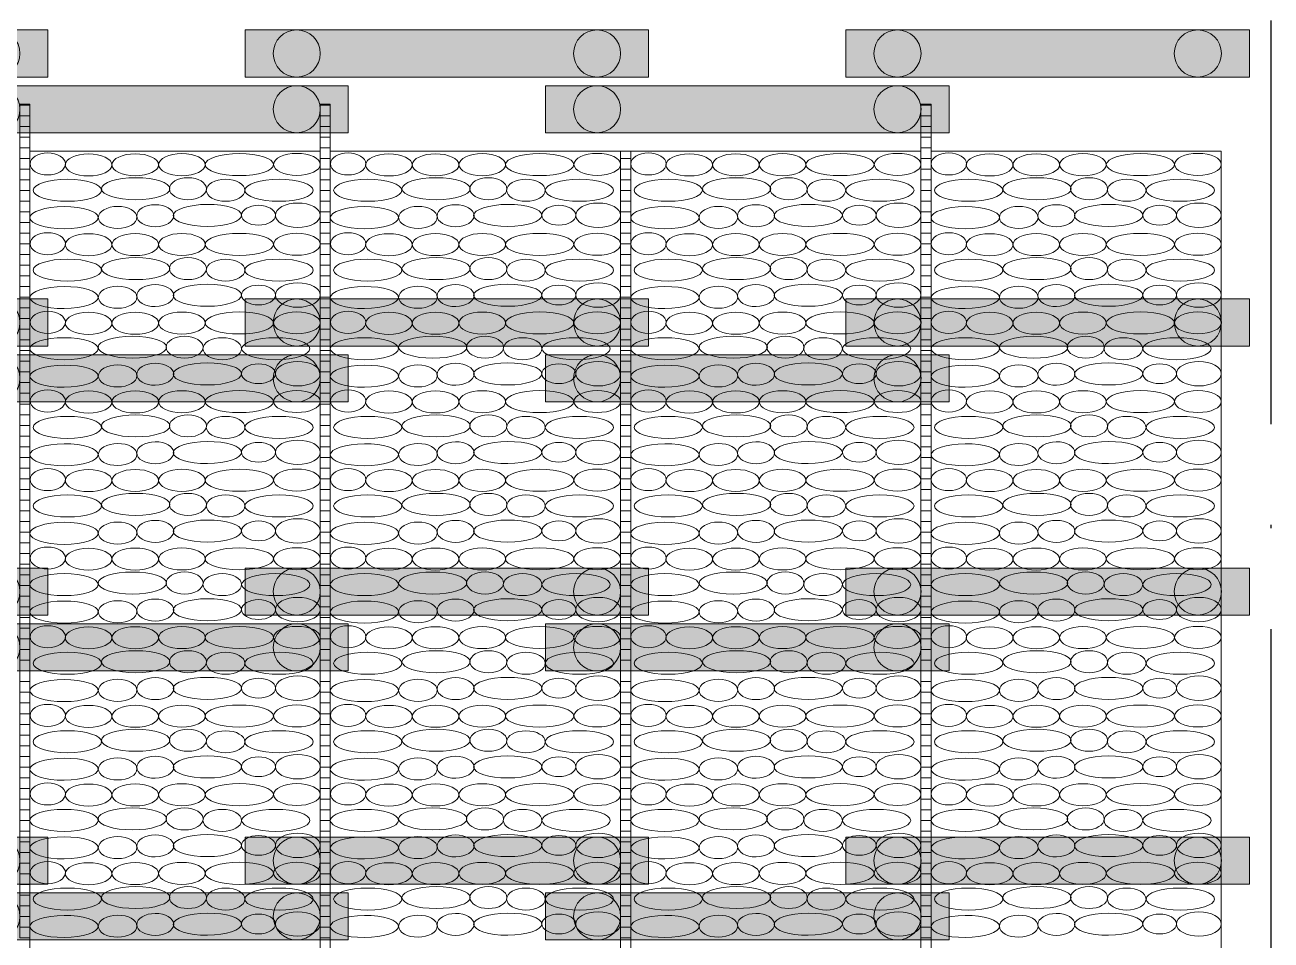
# Model space of a CAD drawing. Header units: inches. Extents: x 523 to 1492, y 69 to 539.
# Drawn here: x 912.2 to 949.26, y 375.24 to 402.45 of the extents above; entities that cross this region are included whole.
import ezdxf

# ---------------------------------------------------------------- set-up
doc = ezdxf.new("R2010")
doc.units = ezdxf.units.IN
doc.header["$MEASUREMENT"] = 0
doc.linetypes.add('ACAD_ISO10W100', pattern=[18, 12, -3, 0, -3])

# ---------------------------------------------------------------- blocks, each defined once
blk = doc.blocks.new('Бут.полосы')
at = {"linetype": 'ByBlock', "lineweight": 15}
h = blk.add_hatch(dxfattribs=at)
h.set_pattern_fill('ANSI31', color=22, scale=0.1, angle=315, style=0)
h.set_pattern_definition([(0, (35.7254, 0.01436), (1e-16, 0.3175), [])])
h.paths.add_polyline_path([(1990.988, -4690.534), (1990.688, -4690.534), (1990.688, -4715.319), (1990.988, -4715.319)])
h = blk.add_hatch(dxfattribs=at)
h.set_pattern_fill('ANSI31', color=22, scale=0.1, angle=315, style=0)
h.set_pattern_definition([(0, (44.6572, 0.01436), (1e-16, 0.3175), [])])
h.paths.add_polyline_path([(1999.92, -4690.534), (1999.62, -4690.534), (1999.62, -4715.319), (1999.92, -4715.319)])
h = blk.add_hatch(dxfattribs=at)
h.set_pattern_fill('ANSI31', color=22, scale=0.1, angle=315, style=0)
h.set_pattern_definition([(0, (62.52087, 0.01436), (1e-16, 0.3175), [])])
h.paths.add_polyline_path([(2017.784, -4690.534), (2017.484, -4690.534), (2017.484, -4715.319), (2017.784, -4715.319)])
h = blk.add_hatch(dxfattribs=at)
h.set_pattern_fill('ANSI31', color=22, scale=0.1, angle=315, style=0)
h.set_pattern_definition([(0, (53.58904, 0.01436), (1e-16, 0.3175), [])])
h.paths.add_polyline_path([(2008.852, -4691.934), (2008.552, -4691.934), (2008.552, -4715.319), (2008.852, -4715.319)])
at = {"color": 22, "linetype": 'ByBlock', "lineweight": 15}
for points in [[(1990.988, -4690.534), (1990.688, -4690.534), (1990.688, -4715.319), (1990.988, -4715.319)], [(1999.92, -4690.534), (1999.62, -4690.534), (1999.62, -4715.319), (1999.92, -4715.319)], [(2017.784, -4690.534), (2017.484, -4690.534), (2017.484, -4715.319), (2017.784, -4715.319)], [(2008.852, -4691.934), (2008.552, -4691.934), (2008.552, -4715.319), (2008.852, -4715.319)]]:
    blk.add_lwpolyline(points, close=True, dxfattribs=at)
at = {"color": 7, "linetype": 'ByBlock', "lineweight": 15}
for points in [[(1990.988, -4776.027), (1999.62, -4776.027), (1999.62, -4691.934), (1990.988, -4691.934)], [(1999.92, -4776.027), (2008.552, -4776.027), (2008.552, -4691.934), (1999.92, -4691.934)], [(2008.852, -4776.027), (2017.484, -4776.027), (2017.484, -4691.934), (2008.852, -4691.934)], [(2017.784, -4776.027), (2026.416, -4776.027), (2026.416, -4691.934), (2017.784, -4691.934)]]:
    blk.add_lwpolyline(points, close=True, dxfattribs=at)
at = {"color": 253, "linetype": 'ByBlock', "lineweight": 15}
for centre, major_axis, ratio in [((1991.516, -4692.309), (-0.525, 0), 0.625314), ((1992.731, -4692.34), (0.694, 0), 0.47197), ((1994.119, -4692.337), (0.694, 0), 0.47197), ((1995.507, -4692.333), (0.694, 0), 0.47197), ((1997.216, -4692.33), (1.016, 0), 0.322367), ((1998.926, -4692.326), (0.694, 0), 0.47197), ((2000.448, -4692.309), (-0.525, 0), 0.625314), ((2001.663, -4692.34), (0.694, 0), 0.47197), ((2003.051, -4692.337), (0.694, 0), 0.47197), ((2004.438, -4692.333), (0.694, 0), 0.47197), ((2006.148, -4692.33), (1.016, 0), 0.322367), ((2007.858, -4692.326), (0.694, 0), 0.47197), ((2009.379, -4692.309), (-0.525, 0), 0.625314), ((2010.595, -4692.34), (0.694, 0), 0.47197), ((2011.982, -4692.337), (0.694, 0), 0.47197), ((2013.37, -4692.333), (0.694, 0), 0.47197), ((2015.08, -4692.33), (1.016, 0), 0.322367), ((2016.79, -4692.326), (0.694, 0), 0.47197), ((2018.311, -4692.309), (-0.525, 0), 0.625314), ((2019.527, -4692.34), (0.694, 0), 0.47197), ((2020.914, -4692.337), (0.694, 0), 0.47197), ((2022.302, -4692.333), (0.694, 0), 0.47197), ((2024.012, -4692.33), (1.016, 0), 0.322367), ((2025.722, -4692.326), (0.694, 0), 0.47197), ((1992.103, -4693.095), (1.016, 0), 0.322367), ((1994.135, -4693.05), (1.016, 0), 0.322367), ((1995.687, -4693.05), (0.549, 0), 0.596748), ((1998.397, -4693.095), (1.016, 0), 0.322367), ((2001.035, -4693.095), (1.016, 0), 0.322367), ((2003.067, -4693.05), (1.016, 0), 0.322367), ((2004.619, -4693.05), (0.549, 0), 0.596748), ((2007.329, -4693.095), (1.016, 0), 0.322367), ((2009.967, -4693.095), (1.016, 0), 0.322367), ((2011.999, -4693.05), (1.016, 0), 0.322367), ((2013.55, -4693.05), (0.549, 0), 0.596748), ((2016.261, -4693.095), (1.016, 0), 0.322367), ((2018.899, -4693.095), (1.016, 0), 0.322367), ((2020.931, -4693.05), (1.016, 0), 0.322367), ((2022.482, -4693.05), (0.549, 0), 0.596748), ((2025.193, -4693.095), (1.016, 0), 0.322367), ((1993.595, -4693.901), (0.575, 0.003), 0.569135), ((1997.784, -4693.836), (-0.502, 0), 0.586261), ((1998.953, -4693.836), (-0.667, 0), 0.543772), ((2002.527, -4693.901), (0.575, 0.003), 0.569135), ((2006.716, -4693.836), (-0.502, 0), 0.586261), ((2007.885, -4693.836), (-0.667, 0), 0.543772), ((2011.459, -4693.901), (0.575, 0.003), 0.569135), ((2015.648, -4693.836), (-0.502, 0), 0.586261), ((2016.817, -4693.836), (-0.667, 0), 0.543772), ((2020.391, -4693.901), (0.575, 0.003), 0.569135), ((2024.58, -4693.836), (-0.502, 0), 0.586261), ((2025.749, -4693.836), (-0.667, 0), 0.543772), ((1991.516, -4694.683), (-0.525, 0), 0.625314), ((1992.731, -4694.714), (0.694, 0), 0.47197), ((1994.119, -4694.71), (0.694, 0), 0.47197), ((1995.507, -4694.706), (0.694, 0), 0.47197), ((1997.216, -4694.703), (1.016, 0), 0.322367), ((1998.926, -4694.7), (0.694, 0), 0.47197), ((2000.448, -4694.683), (-0.525, 0), 0.625314), ((2001.663, -4694.714), (0.694, 0), 0.47197), ((2003.051, -4694.71), (0.694, 0), 0.47197), ((2004.438, -4694.706), (0.694, 0), 0.47197), ((2006.148, -4694.703), (1.016, 0), 0.322367), ((2007.858, -4694.7), (0.694, 0), 0.47197), ((2009.379, -4694.683), (-0.525, 0), 0.625314), ((2010.595, -4694.714), (0.694, 0), 0.47197), ((2011.982, -4694.71), (0.694, 0), 0.47197), ((2013.37, -4694.706), (0.694, 0), 0.47197), ((2015.08, -4694.703), (1.016, 0), 0.322367), ((2016.79, -4694.7), (0.694, 0), 0.47197), ((2018.311, -4694.683), (-0.525, 0), 0.625314), ((2019.527, -4694.714), (0.694, 0), 0.47197), ((2020.914, -4694.71), (0.694, 0), 0.47197), ((2022.302, -4694.706), (0.694, 0), 0.47197), ((2024.012, -4694.703), (1.016, 0), 0.322367), ((2025.722, -4694.7), (0.694, 0), 0.47197), ((1992.103, -4695.469), (1.016, 0), 0.322367), ((1994.135, -4695.423), (1.016, 0), 0.322367), ((1995.687, -4695.423), (0.549, 0), 0.596748), ((1998.397, -4695.469), (1.016, 0), 0.322367), ((2001.035, -4695.469), (1.016, 0), 0.322367), ((2003.067, -4695.423), (1.016, 0), 0.322367), ((2004.619, -4695.423), (0.549, 0), 0.596748), ((2007.329, -4695.469), (1.016, 0), 0.322367), ((2009.967, -4695.469), (1.016, 0), 0.322367), ((2011.999, -4695.423), (1.016, 0), 0.322367), ((2013.55, -4695.423), (0.549, 0), 0.596748), ((2016.261, -4695.469), (1.016, 0), 0.322367), ((2018.899, -4695.469), (1.016, 0), 0.322367), ((2020.931, -4695.423), (1.016, 0), 0.322367), ((2022.482, -4695.423), (0.549, 0), 0.596748), ((2025.193, -4695.469), (1.016, 0), 0.322367), ((1998.953, -4696.21), (-0.667, 0), 0.543772), ((2007.885, -4696.21), (-0.667, 0), 0.543772), ((2016.817, -4696.21), (-0.667, 0), 0.543772), ((2025.749, -4696.21), (-0.667, 0), 0.543772), ((1993.595, -4696.275), (0.575, 0.003), 0.569135), ((1997.784, -4696.21), (-0.502, 0), 0.586261), ((2002.527, -4696.275), (0.575, 0.003), 0.569135), ((2006.716, -4696.21), (-0.502, 0), 0.586261), ((2011.459, -4696.275), (0.575, 0.003), 0.569135), ((2015.648, -4696.21), (-0.502, 0), 0.586261), ((2020.391, -4696.275), (0.575, 0.003), 0.569135), ((2024.58, -4696.21), (-0.502, 0), 0.586261), ((1991.516, -4697.02), (-0.525, 0), 0.625314), ((1992.731, -4697.051), (0.694, 0), 0.47197), ((1994.119, -4697.047), (0.694, 0), 0.47197), ((1995.507, -4697.043), (0.694, 0), 0.47197), ((1997.216, -4697.04), (1.016, 0), 0.322367), ((1998.926, -4697.036), (0.694, 0), 0.47197), ((2000.448, -4697.02), (-0.525, 0), 0.625314), ((2001.663, -4697.051), (0.694, 0), 0.47197), ((2003.051, -4697.047), (0.694, 0), 0.47197), ((2004.438, -4697.043), (0.694, 0), 0.47197), ((2006.148, -4697.04), (1.016, 0), 0.322367), ((2007.858, -4697.036), (0.694, 0), 0.47197), ((2009.379, -4697.02), (-0.525, 0), 0.625314), ((2010.595, -4697.051), (0.694, 0), 0.47197), ((2011.982, -4697.047), (0.694, 0), 0.47197), ((2013.37, -4697.043), (0.694, 0), 0.47197), ((2015.08, -4697.04), (1.016, 0), 0.322367), ((2016.79, -4697.036), (0.694, 0), 0.47197), ((2018.311, -4697.02), (-0.525, 0), 0.625314), ((2019.527, -4697.051), (0.694, 0), 0.47197), ((2020.914, -4697.047), (0.694, 0), 0.47197), ((2022.302, -4697.043), (0.694, 0), 0.47197), ((2024.012, -4697.04), (1.016, 0), 0.322367), ((2025.722, -4697.036), (0.694, 0), 0.47197), ((1992.004, -4697.805), (1.016, 0), 0.322367), ((1994.036, -4697.76), (1.016, 0), 0.322367), ((1995.588, -4697.76), (0.549, 0), 0.596748), ((1998.299, -4697.805), (1.016, 0), 0.322367), ((2000.936, -4697.805), (1.016, 0), 0.322367), ((2002.968, -4697.76), (1.016, 0), 0.322367), ((2004.52, -4697.76), (0.549, 0), 0.596748), ((2007.23, -4697.805), (1.016, 0), 0.322367), ((2009.868, -4697.805), (1.016, 0), 0.322367), ((2011.9, -4697.76), (1.016, 0), 0.322367), ((2013.452, -4697.76), (0.549, 0), 0.596748), ((2016.162, -4697.805), (1.016, 0), 0.322367), ((2018.8, -4697.805), (1.016, 0), 0.322367), ((2020.832, -4697.76), (1.016, 0), 0.322367), ((2022.384, -4697.76), (0.549, 0), 0.596748), ((2025.094, -4697.805), (1.016, 0), 0.322367), ((1993.595, -4698.614), (0.575, 0.003), 0.569135), ((1997.784, -4698.549), (-0.502, 0), 0.586261), ((1998.953, -4698.549), (-0.667, 0), 0.543772), ((2002.527, -4698.614), (0.575, 0.003), 0.569135), ((2006.716, -4698.549), (-0.502, 0), 0.586261), ((2007.885, -4698.549), (-0.667, 0), 0.543772), ((2011.459, -4698.614), (0.575, 0.003), 0.569135), ((2015.648, -4698.549), (-0.502, 0), 0.586261), ((2016.817, -4698.549), (-0.667, 0), 0.543772), ((2020.391, -4698.614), (0.575, 0.003), 0.569135), ((2024.58, -4698.549), (-0.502, 0), 0.586261), ((2025.749, -4698.549), (-0.667, 0), 0.543772), ((1991.516, -4699.359), (-0.525, 0), 0.625314), ((1992.731, -4699.39), (0.694, 0), 0.47197), ((1994.119, -4699.386), (0.694, 0), 0.47197), ((1995.507, -4699.382), (0.694, 0), 0.47197), ((1997.216, -4699.379), (1.016, 0), 0.322367), ((1998.926, -4699.376), (0.694, 0), 0.47197), ((2000.448, -4699.359), (-0.525, 0), 0.625314), ((2001.663, -4699.39), (0.694, 0), 0.47197), ((2003.051, -4699.386), (0.694, 0), 0.47197), ((2004.438, -4699.382), (0.694, 0), 0.47197), ((2006.148, -4699.379), (1.016, 0), 0.322367), ((2007.858, -4699.376), (0.694, 0), 0.47197), ((2009.379, -4699.359), (-0.525, 0), 0.625314), ((2010.595, -4699.39), (0.694, 0), 0.47197), ((2011.982, -4699.386), (0.694, 0), 0.47197), ((2013.37, -4699.382), (0.694, 0), 0.47197), ((2015.08, -4699.379), (1.016, 0), 0.322367), ((2016.79, -4699.376), (0.694, 0), 0.47197), ((2018.311, -4699.359), (-0.525, 0), 0.625314), ((2019.527, -4699.39), (0.694, 0), 0.47197), ((2020.914, -4699.386), (0.694, 0), 0.47197), ((2022.302, -4699.382), (0.694, 0), 0.47197), ((2024.012, -4699.379), (1.016, 0), 0.322367), ((2025.722, -4699.376), (0.694, 0), 0.47197), ((1992.103, -4700.144), (1.016, 0), 0.322367), ((1994.135, -4700.099), (1.016, 0), 0.322367), ((1995.687, -4700.099), (0.549, 0), 0.596748), ((1998.397, -4700.144), (1.016, 0), 0.322367), ((2001.035, -4700.144), (1.016, 0), 0.322367), ((2003.067, -4700.099), (1.016, 0), 0.322367), ((2004.619, -4700.099), (0.549, 0), 0.596748), ((2007.329, -4700.144), (1.016, 0), 0.322367), ((2009.967, -4700.144), (1.016, 0), 0.322367), ((2011.999, -4700.099), (1.016, 0), 0.322367), ((2013.55, -4700.099), (0.549, 0), 0.596748), ((2016.261, -4700.144), (1.016, 0), 0.322367), ((2018.899, -4700.144), (1.016, 0), 0.322367), ((2020.931, -4700.099), (1.016, 0), 0.322367), ((2022.482, -4700.099), (0.549, 0), 0.596748), ((2025.193, -4700.144), (1.016, 0), 0.322367), ((1993.595, -4700.951), (0.575, 0.003), 0.569135), ((1997.784, -4700.885), (-0.502, 0), 0.586261), ((1998.953, -4700.885), (-0.667, 0), 0.543772), ((2002.527, -4700.951), (0.575, 0.003), 0.569135), ((2006.716, -4700.885), (-0.502, 0), 0.586261), ((2007.885, -4700.885), (-0.667, 0), 0.543772), ((2011.459, -4700.951), (0.575, 0.003), 0.569135), ((2015.648, -4700.885), (-0.502, 0), 0.586261), ((2016.817, -4700.885), (-0.667, 0), 0.543772), ((2020.391, -4700.951), (0.575, 0.003), 0.569135), ((2024.58, -4700.885), (-0.502, 0), 0.586261), ((2025.749, -4700.885), (-0.667, 0), 0.543772), ((1991.516, -4701.695), (-0.525, 0), 0.625314), ((1992.731, -4701.726), (0.694, 0), 0.47197), ((1994.119, -4701.723), (0.694, 0), 0.47197), ((1995.507, -4701.719), (0.694, 0), 0.47197), ((1997.216, -4701.716), (1.016, 0), 0.322367), ((1998.926, -4701.712), (0.694, 0), 0.47197), ((2000.448, -4701.695), (-0.525, 0), 0.625314), ((2001.663, -4701.726), (0.694, 0), 0.47197), ((2003.051, -4701.723), (0.694, 0), 0.47197), ((2004.438, -4701.719), (0.694, 0), 0.47197), ((2006.148, -4701.716), (1.016, 0), 0.322367), ((2007.858, -4701.712), (0.694, 0), 0.47197), ((2009.379, -4701.695), (-0.525, 0), 0.625314), ((2010.595, -4701.726), (0.694, 0), 0.47197), ((2011.982, -4701.723), (0.694, 0), 0.47197), ((2013.37, -4701.719), (0.694, 0), 0.47197), ((2015.08, -4701.716), (1.016, 0), 0.322367), ((2016.79, -4701.712), (0.694, 0), 0.47197), ((2018.311, -4701.695), (-0.525, 0), 0.625314), ((2019.527, -4701.726), (0.694, 0), 0.47197), ((2020.914, -4701.723), (0.694, 0), 0.47197), ((2022.302, -4701.719), (0.694, 0), 0.47197), ((2024.012, -4701.716), (1.016, 0), 0.322367), ((2025.722, -4701.712), (0.694, 0), 0.47197), ((1992.103, -4702.481), (1.016, 0), 0.322367), ((1994.135, -4702.436), (1.016, 0), 0.322367), ((1995.687, -4702.436), (0.549, 0), 0.596748), ((1998.397, -4702.481), (1.016, 0), 0.322367), ((2001.035, -4702.481), (1.016, 0), 0.322367), ((2003.067, -4702.436), (1.016, 0), 0.322367), ((2004.619, -4702.436), (0.549, 0), 0.596748), ((2007.329, -4702.481), (1.016, 0), 0.322367), ((2009.967, -4702.481), (1.016, 0), 0.322367), ((2011.999, -4702.436), (1.016, 0), 0.322367), ((2013.55, -4702.436), (0.549, 0), 0.596748), ((2016.261, -4702.481), (1.016, 0), 0.322367), ((2018.899, -4702.481), (1.016, 0), 0.322367), ((2020.931, -4702.436), (1.016, 0), 0.322367), ((2022.482, -4702.436), (0.549, 0), 0.596748), ((2025.193, -4702.481), (1.016, 0), 0.322367), ((1997.784, -4703.222), (-0.502, 0), 0.586261), ((1998.953, -4703.222), (-0.667, 0), 0.543772), ((2006.716, -4703.222), (-0.502, 0), 0.586261), ((2007.885, -4703.222), (-0.667, 0), 0.543772), ((2015.648, -4703.222), (-0.502, 0), 0.586261), ((2016.817, -4703.222), (-0.667, 0), 0.543772), ((2024.58, -4703.222), (-0.502, 0), 0.586261), ((2025.749, -4703.222), (-0.667, 0), 0.543772), ((1993.595, -4703.287), (0.575, 0.003), 0.569135), ((2002.527, -4703.287), (0.575, 0.003), 0.569135), ((2011.459, -4703.287), (0.575, 0.003), 0.569135), ((2020.391, -4703.287), (0.575, 0.003), 0.569135), ((1991.516, -4704.032), (-0.525, 0), 0.625314), ((1992.731, -4704.063), (0.694, 0), 0.47197), ((1994.119, -4704.059), (0.694, 0), 0.47197), ((1995.507, -4704.056), (0.694, 0), 0.47197), ((1997.216, -4704.052), (1.016, 0), 0.322367), ((1998.926, -4704.049), (0.694, 0), 0.47197), ((2000.448, -4704.032), (-0.525, 0), 0.625314), ((2001.663, -4704.063), (0.694, 0), 0.47197), ((2003.051, -4704.059), (0.694, 0), 0.47197), ((2004.438, -4704.056), (0.694, 0), 0.47197), ((2006.148, -4704.052), (1.016, 0), 0.322367), ((2007.858, -4704.049), (0.694, 0), 0.47197), ((2009.379, -4704.032), (-0.525, 0), 0.625314), ((2010.595, -4704.063), (0.694, 0), 0.47197), ((2011.982, -4704.059), (0.694, 0), 0.47197), ((2013.37, -4704.056), (0.694, 0), 0.47197), ((2015.08, -4704.052), (1.016, 0), 0.322367), ((2016.79, -4704.049), (0.694, 0), 0.47197), ((2018.311, -4704.032), (-0.525, 0), 0.625314), ((2019.527, -4704.063), (0.694, 0), 0.47197), ((2020.914, -4704.059), (0.694, 0), 0.47197), ((2022.302, -4704.056), (0.694, 0), 0.47197), ((2024.012, -4704.052), (1.016, 0), 0.322367), ((2025.722, -4704.049), (0.694, 0), 0.47197), ((1992.004, -4704.818), (1.016, 0), 0.322367), ((1994.036, -4704.772), (1.016, 0), 0.322367), ((1995.588, -4704.772), (0.549, 0), 0.596748), ((1998.299, -4704.818), (1.016, 0), 0.322367), ((2000.936, -4704.818), (1.016, 0), 0.322367), ((2002.968, -4704.772), (1.016, 0), 0.322367), ((2004.52, -4704.772), (0.549, 0), 0.596748), ((2007.23, -4704.818), (1.016, 0), 0.322367), ((2009.868, -4704.818), (1.016, 0), 0.322367), ((2011.9, -4704.772), (1.016, 0), 0.322367), ((2013.452, -4704.772), (0.549, 0), 0.596748), ((2016.162, -4704.818), (1.016, 0), 0.322367), ((2018.8, -4704.818), (1.016, 0), 0.322367), ((2020.832, -4704.772), (1.016, 0), 0.322367), ((2022.384, -4704.772), (0.549, 0), 0.596748), ((2025.094, -4704.818), (1.016, 0), 0.322367), ((1993.595, -4705.626), (0.575, 0.003), 0.569135), ((1997.784, -4705.561), (-0.502, 0), 0.586261), ((1998.953, -4705.561), (-0.667, 0), 0.543772), ((2002.527, -4705.626), (0.575, 0.003), 0.569135), ((2006.716, -4705.561), (-0.502, 0), 0.586261), ((2007.885, -4705.561), (-0.667, 0), 0.543772), ((2011.459, -4705.626), (0.575, 0.003), 0.569135), ((2015.648, -4705.561), (-0.502, 0), 0.586261), ((2016.817, -4705.561), (-0.667, 0), 0.543772), ((2020.391, -4705.626), (0.575, 0.003), 0.569135), ((2024.58, -4705.561), (-0.502, 0), 0.586261), ((2025.749, -4705.561), (-0.667, 0), 0.543772), ((1991.516, -4706.371), (-0.525, 0), 0.625314), ((1992.731, -4706.402), (0.694, 0), 0.47197), ((1994.119, -4706.398), (0.694, 0), 0.47197), ((1995.507, -4706.395), (0.694, 0), 0.47197), ((1997.216, -4706.392), (1.016, 0), 0.322367), ((1998.926, -4706.388), (0.694, 0), 0.47197), ((2000.448, -4706.371), (-0.525, 0), 0.625314), ((2001.663, -4706.402), (0.694, 0), 0.47197), ((2003.051, -4706.398), (0.694, 0), 0.47197), ((2004.438, -4706.395), (0.694, 0), 0.47197), ((2006.148, -4706.392), (1.016, 0), 0.322367), ((2007.858, -4706.388), (0.694, 0), 0.47197), ((2009.379, -4706.371), (-0.525, 0), 0.625314), ((2010.595, -4706.402), (0.694, 0), 0.47197), ((2011.982, -4706.398), (0.694, 0), 0.47197), ((2013.37, -4706.395), (0.694, 0), 0.47197), ((2015.08, -4706.392), (1.016, 0), 0.322367), ((2016.79, -4706.388), (0.694, 0), 0.47197), ((2018.311, -4706.371), (-0.525, 0), 0.625314), ((2019.527, -4706.402), (0.694, 0), 0.47197), ((2020.914, -4706.398), (0.694, 0), 0.47197), ((2022.302, -4706.395), (0.694, 0), 0.47197), ((2024.012, -4706.392), (1.016, 0), 0.322367), ((2025.722, -4706.388), (0.694, 0), 0.47197), ((1992.103, -4707.157), (1.016, 0), 0.322367), ((1994.135, -4707.112), (1.016, 0), 0.322367), ((1995.687, -4707.112), (0.549, 0), 0.596748), ((1998.397, -4707.157), (1.016, 0), 0.322367), ((2001.035, -4707.157), (1.016, 0), 0.322367), ((2003.067, -4707.112), (1.016, 0), 0.322367), ((2004.619, -4707.112), (0.549, 0), 0.596748), ((2007.329, -4707.157), (1.016, 0), 0.322367), ((2009.967, -4707.157), (1.016, 0), 0.322367), ((2011.999, -4707.112), (1.016, 0), 0.322367), ((2013.55, -4707.112), (0.549, 0), 0.596748), ((2016.261, -4707.157), (1.016, 0), 0.322367), ((2018.899, -4707.157), (1.016, 0), 0.322367), ((2020.931, -4707.112), (1.016, 0), 0.322367), ((2022.482, -4707.112), (0.549, 0), 0.596748), ((2025.193, -4707.157), (1.016, 0), 0.322367), ((1993.595, -4707.963), (0.575, 0.003), 0.569135), ((1997.784, -4707.898), (-0.502, 0), 0.586261), ((1998.953, -4707.898), (-0.667, 0), 0.543772), ((2002.527, -4707.963), (0.575, 0.003), 0.569135), ((2006.716, -4707.898), (-0.502, 0), 0.586261), ((2007.885, -4707.898), (-0.667, 0), 0.543772), ((2011.459, -4707.963), (0.575, 0.003), 0.569135), ((2015.648, -4707.898), (-0.502, 0), 0.586261), ((2016.817, -4707.898), (-0.667, 0), 0.543772), ((2020.391, -4707.963), (0.575, 0.003), 0.569135), ((2024.58, -4707.898), (-0.502, 0), 0.586261), ((2025.749, -4707.898), (-0.667, 0), 0.543772), ((1991.516, -4708.708), (-0.525, 0), 0.625314), ((1992.731, -4708.739), (0.694, 0), 0.47197), ((1994.119, -4708.735), (0.694, 0), 0.47197), ((1995.507, -4708.731), (0.694, 0), 0.47197), ((1997.216, -4708.728), (1.016, 0), 0.322367), ((1998.926, -4708.725), (0.694, 0), 0.47197), ((2000.448, -4708.708), (-0.525, 0), 0.625314), ((2001.663, -4708.739), (0.694, 0), 0.47197), ((2003.051, -4708.735), (0.694, 0), 0.47197), ((2004.438, -4708.731), (0.694, 0), 0.47197), ((2006.148, -4708.728), (1.016, 0), 0.322367), ((2007.858, -4708.725), (0.694, 0), 0.47197), ((2009.379, -4708.708), (-0.525, 0), 0.625314), ((2010.595, -4708.739), (0.694, 0), 0.47197), ((2011.982, -4708.735), (0.694, 0), 0.47197), ((2013.37, -4708.731), (0.694, 0), 0.47197), ((2015.08, -4708.728), (1.016, 0), 0.322367), ((2016.79, -4708.725), (0.694, 0), 0.47197), ((2018.311, -4708.708), (-0.525, 0), 0.625314), ((2019.527, -4708.739), (0.694, 0), 0.47197), ((2020.914, -4708.735), (0.694, 0), 0.47197), ((2022.302, -4708.731), (0.694, 0), 0.47197), ((2024.012, -4708.728), (1.016, 0), 0.322367), ((2025.722, -4708.725), (0.694, 0), 0.47197), ((1992.103, -4709.493), (1.016, 0), 0.322367), ((1994.135, -4709.448), (1.016, 0), 0.322367), ((1995.687, -4709.448), (0.549, 0), 0.596748), ((1998.397, -4709.493), (1.016, 0), 0.322367), ((2001.035, -4709.493), (1.016, 0), 0.322367), ((2003.067, -4709.448), (1.016, 0), 0.322367), ((2004.619, -4709.448), (0.549, 0), 0.596748), ((2007.329, -4709.493), (1.016, 0), 0.322367), ((2009.967, -4709.493), (1.016, 0), 0.322367), ((2011.999, -4709.448), (1.016, 0), 0.322367), ((2013.55, -4709.448), (0.549, 0), 0.596748), ((2016.261, -4709.493), (1.016, 0), 0.322367), ((2018.899, -4709.493), (1.016, 0), 0.322367), ((2020.931, -4709.448), (1.016, 0), 0.322367), ((2022.482, -4709.448), (0.549, 0), 0.596748), ((2025.193, -4709.493), (1.016, 0), 0.322367), ((1997.784, -4710.235), (-0.502, 0), 0.586261), ((1998.953, -4710.235), (-0.667, 0), 0.543772), ((2006.716, -4710.235), (-0.502, 0), 0.586261), ((2007.885, -4710.235), (-0.667, 0), 0.543772), ((2015.648, -4710.235), (-0.502, 0), 0.586261), ((2016.817, -4710.235), (-0.667, 0), 0.543772), ((2024.58, -4710.235), (-0.502, 0), 0.586261), ((2025.749, -4710.235), (-0.667, 0), 0.543772), ((1993.595, -4710.3), (0.575, 0.003), 0.569135), ((2002.527, -4710.3), (0.575, 0.003), 0.569135), ((2011.459, -4710.3), (0.575, 0.003), 0.569135), ((2020.391, -4710.3), (0.575, 0.003), 0.569135), ((1991.516, -4711.044), (-0.525, 0), 0.625314), ((1992.731, -4711.076), (0.694, 0), 0.47197), ((1994.119, -4711.072), (0.694, 0), 0.47197), ((1995.507, -4711.068), (0.694, 0), 0.47197), ((1997.216, -4711.065), (1.016, 0), 0.322367), ((1998.926, -4711.061), (0.694, 0), 0.47197), ((2000.448, -4711.044), (-0.525, 0), 0.625314), ((2001.663, -4711.076), (0.694, 0), 0.47197), ((2003.051, -4711.072), (0.694, 0), 0.47197), ((2004.438, -4711.068), (0.694, 0), 0.47197), ((2006.148, -4711.065), (1.016, 0), 0.322367), ((2007.858, -4711.061), (0.694, 0), 0.47197), ((2009.379, -4711.044), (-0.525, 0), 0.625314), ((2010.595, -4711.076), (0.694, 0), 0.47197), ((2011.982, -4711.072), (0.694, 0), 0.47197), ((2013.37, -4711.068), (0.694, 0), 0.47197), ((2015.08, -4711.065), (1.016, 0), 0.322367), ((2016.79, -4711.061), (0.694, 0), 0.47197), ((2018.311, -4711.044), (-0.525, 0), 0.625314), ((2019.527, -4711.076), (0.694, 0), 0.47197), ((2020.914, -4711.072), (0.694, 0), 0.47197), ((2022.302, -4711.068), (0.694, 0), 0.47197), ((2024.012, -4711.065), (1.016, 0), 0.322367), ((2025.722, -4711.061), (0.694, 0), 0.47197), ((1992.004, -4711.83), (1.016, 0), 0.322367), ((1994.036, -4711.785), (1.016, 0), 0.322367), ((1995.588, -4711.785), (0.549, 0), 0.596748), ((1998.299, -4711.83), (1.016, 0), 0.322367), ((2000.936, -4711.83), (1.016, 0), 0.322367), ((2002.968, -4711.785), (1.016, 0), 0.322367), ((2004.52, -4711.785), (0.549, 0), 0.596748), ((2007.23, -4711.83), (1.016, 0), 0.322367), ((2009.868, -4711.83), (1.016, 0), 0.322367), ((2011.9, -4711.785), (1.016, 0), 0.322367), ((2013.452, -4711.785), (0.549, 0), 0.596748), ((2016.162, -4711.83), (1.016, 0), 0.322367), ((2018.8, -4711.83), (1.016, 0), 0.322367), ((2020.832, -4711.785), (1.016, 0), 0.322367), ((2022.384, -4711.785), (0.549, 0), 0.596748), ((2025.094, -4711.83), (1.016, 0), 0.322367), ((1993.595, -4712.639), (0.575, 0.003), 0.569135), ((1997.784, -4712.574), (-0.502, 0), 0.586261), ((1998.953, -4712.574), (-0.667, 0), 0.543772), ((2002.527, -4712.639), (0.575, 0.003), 0.569135), ((2006.716, -4712.574), (-0.502, 0), 0.586261), ((2007.885, -4712.574), (-0.667, 0), 0.543772), ((2011.459, -4712.639), (0.575, 0.003), 0.569135), ((2015.648, -4712.574), (-0.502, 0), 0.586261), ((2016.817, -4712.574), (-0.667, 0), 0.543772), ((2020.391, -4712.639), (0.575, 0.003), 0.569135), ((2024.58, -4712.574), (-0.502, 0), 0.586261), ((2025.749, -4712.574), (-0.667, 0), 0.543772), ((1991.516, -4713.384), (-0.525, 0), 0.625314), ((1992.731, -4713.415), (0.694, 0), 0.47197), ((1994.119, -4713.411), (0.694, 0), 0.47197), ((1995.507, -4713.407), (0.694, 0), 0.47197), ((1997.216, -4713.404), (1.016, 0), 0.322367), ((1998.926, -4713.4), (0.694, 0), 0.47197), ((2000.448, -4713.384), (-0.525, 0), 0.625314), ((2001.663, -4713.415), (0.694, 0), 0.47197), ((2003.051, -4713.411), (0.694, 0), 0.47197), ((2004.438, -4713.407), (0.694, 0), 0.47197), ((2006.148, -4713.404), (1.016, 0), 0.322367), ((2007.858, -4713.4), (0.694, 0), 0.47197), ((2009.379, -4713.384), (-0.525, 0), 0.625314), ((2010.595, -4713.415), (0.694, 0), 0.47197), ((2011.982, -4713.411), (0.694, 0), 0.47197), ((2013.37, -4713.407), (0.694, 0), 0.47197), ((2015.08, -4713.404), (1.016, 0), 0.322367), ((2016.79, -4713.4), (0.694, 0), 0.47197), ((2018.311, -4713.384), (-0.525, 0), 0.625314), ((2019.527, -4713.415), (0.694, 0), 0.47197), ((2020.914, -4713.411), (0.694, 0), 0.47197), ((2022.302, -4713.407), (0.694, 0), 0.47197), ((2024.012, -4713.404), (1.016, 0), 0.322367), ((2025.722, -4713.4), (0.694, 0), 0.47197), ((1992.103, -4714.169), (1.016, 0), 0.322367), ((1994.135, -4714.124), (1.016, 0), 0.322367), ((1995.687, -4714.124), (0.549, 0), 0.596748), ((1998.397, -4714.169), (1.016, 0), 0.322367), ((2001.035, -4714.169), (1.016, 0), 0.322367), ((2003.067, -4714.124), (1.016, 0), 0.322367), ((2004.619, -4714.124), (0.549, 0), 0.596748), ((2007.329, -4714.169), (1.016, 0), 0.322367), ((2009.967, -4714.169), (1.016, 0), 0.322367), ((2011.999, -4714.124), (1.016, 0), 0.322367), ((2013.55, -4714.124), (0.549, 0), 0.596748), ((2016.261, -4714.169), (1.016, 0), 0.322367), ((2018.899, -4714.169), (1.016, 0), 0.322367), ((2020.931, -4714.124), (1.016, 0), 0.322367), ((2022.482, -4714.124), (0.549, 0), 0.596748), ((2025.193, -4714.169), (1.016, 0), 0.322367), ((1993.595, -4714.975), (0.575, 0.003), 0.569135), ((1997.784, -4714.91), (-0.502, 0), 0.586261), ((1998.953, -4714.91), (-0.667, 0), 0.543772), ((2002.527, -4714.975), (0.575, 0.003), 0.569135), ((2006.716, -4714.91), (-0.502, 0), 0.586261), ((2007.885, -4714.91), (-0.667, 0), 0.543772), ((2011.459, -4714.975), (0.575, 0.003), 0.569135), ((2015.648, -4714.91), (-0.502, 0), 0.586261), ((2016.817, -4714.91), (-0.667, 0), 0.543772), ((2020.391, -4714.975), (0.575, 0.003), 0.569135), ((2024.58, -4714.91), (-0.502, 0), 0.586261), ((2025.749, -4714.91), (-0.667, 0), 0.543772)]:
    blk.add_ellipse(centre, major_axis=major_axis, ratio=ratio, dxfattribs=at)
at = {"color": 253, "linetype": 'ByBlock', "lineweight": 15, "extrusion": (0, 0, -1)}
for centre, major_axis, ratio in [((1996.806, -4693.095), (-0.575, 0), 0.569135), ((2005.738, -4693.095), (-0.575, 0), 0.569135), ((2014.67, -4693.095), (-0.575, 0), 0.569135), ((2023.602, -4693.095), (-0.575, 0), 0.569135), ((1992.004, -4693.909), (-1.016, -0.005), 0.322367), ((1994.714, -4693.85), (-0.549, -0.003), 0.596748), ((1996.266, -4693.842), (-1.016, -0.005), 0.322367), ((2000.936, -4693.909), (-1.016, -0.005), 0.322367), ((2003.646, -4693.85), (-0.549, -0.003), 0.596748), ((2005.198, -4693.842), (-1.016, -0.005), 0.322367), ((2009.868, -4693.909), (-1.016, -0.005), 0.322367), ((2012.578, -4693.85), (-0.549, -0.003), 0.596748), ((2014.13, -4693.842), (-1.016, -0.005), 0.322367), ((2018.8, -4693.909), (-1.016, -0.005), 0.322367), ((2021.51, -4693.85), (-0.549, -0.003), 0.596748), ((2023.062, -4693.842), (-1.016, -0.005), 0.322367), ((1996.806, -4695.469), (-0.575, 0), 0.569135), ((2005.738, -4695.469), (-0.575, 0), 0.569135), ((2014.67, -4695.469), (-0.575, 0), 0.569135), ((2023.602, -4695.469), (-0.575, 0), 0.569135), ((1996.266, -4696.216), (-1.016, -0.005), 0.322367), ((2005.198, -4696.216), (-1.016, -0.005), 0.322367), ((2014.13, -4696.216), (-1.016, -0.005), 0.322367), ((2023.062, -4696.216), (-1.016, -0.005), 0.322367), ((1992.004, -4696.283), (-1.016, -0.005), 0.322367), ((1994.714, -4696.224), (-0.549, -0.003), 0.596748), ((2000.936, -4696.283), (-1.016, -0.005), 0.322367), ((2003.646, -4696.224), (-0.549, -0.003), 0.596748), ((2009.868, -4696.283), (-1.016, -0.005), 0.322367), ((2012.578, -4696.224), (-0.549, -0.003), 0.596748), ((2018.8, -4696.283), (-1.016, -0.005), 0.322367), ((2021.51, -4696.224), (-0.549, -0.003), 0.596748), ((1996.707, -4697.805), (-0.575, 0), 0.569135), ((2005.639, -4697.805), (-0.575, 0), 0.569135), ((2014.571, -4697.805), (-0.575, 0), 0.569135), ((2023.503, -4697.805), (-0.575, 0), 0.569135), ((1992.004, -4698.622), (-1.016, -0.005), 0.322367), ((1994.714, -4698.563), (-0.549, -0.003), 0.596748), ((1996.266, -4698.555), (-1.016, -0.005), 0.322367), ((2000.936, -4698.622), (-1.016, -0.005), 0.322367), ((2003.646, -4698.563), (-0.549, -0.003), 0.596748), ((2005.198, -4698.555), (-1.016, -0.005), 0.322367), ((2009.868, -4698.622), (-1.016, -0.005), 0.322367), ((2012.578, -4698.563), (-0.549, -0.003), 0.596748), ((2014.13, -4698.555), (-1.016, -0.005), 0.322367), ((2018.8, -4698.622), (-1.016, -0.005), 0.322367), ((2021.51, -4698.563), (-0.549, -0.003), 0.596748), ((2023.062, -4698.555), (-1.016, -0.005), 0.322367), ((1996.806, -4700.144), (-0.575, 0), 0.569135), ((2005.738, -4700.144), (-0.575, 0), 0.569135), ((2014.67, -4700.144), (-0.575, 0), 0.569135), ((2023.602, -4700.144), (-0.575, 0), 0.569135), ((1992.004, -4700.959), (-1.016, -0.005), 0.322367), ((1994.714, -4700.9), (-0.549, -0.003), 0.596748), ((1996.266, -4700.892), (-1.016, -0.005), 0.322367), ((2000.936, -4700.959), (-1.016, -0.005), 0.322367), ((2003.646, -4700.9), (-0.549, -0.003), 0.596748), ((2005.198, -4700.892), (-1.016, -0.005), 0.322367), ((2009.868, -4700.959), (-1.016, -0.005), 0.322367), ((2012.578, -4700.9), (-0.549, -0.003), 0.596748), ((2014.13, -4700.892), (-1.016, -0.005), 0.322367), ((2018.8, -4700.959), (-1.016, -0.005), 0.322367), ((2021.51, -4700.9), (-0.549, -0.003), 0.596748), ((2023.062, -4700.892), (-1.016, -0.005), 0.322367), ((1996.806, -4702.481), (-0.575, 0), 0.569135), ((2005.738, -4702.481), (-0.575, 0), 0.569135), ((2014.67, -4702.481), (-0.575, 0), 0.569135), ((2023.602, -4702.481), (-0.575, 0), 0.569135), ((1994.714, -4703.236), (-0.549, -0.003), 0.596748), ((1996.266, -4703.228), (-1.016, -0.005), 0.322367), ((2003.646, -4703.236), (-0.549, -0.003), 0.596748), ((2005.198, -4703.228), (-1.016, -0.005), 0.322367), ((2012.578, -4703.236), (-0.549, -0.003), 0.596748), ((2014.13, -4703.228), (-1.016, -0.005), 0.322367), ((2021.51, -4703.236), (-0.549, -0.003), 0.596748), ((2023.062, -4703.228), (-1.016, -0.005), 0.322367), ((1992.004, -4703.295), (-1.016, -0.005), 0.322367), ((2000.936, -4703.295), (-1.016, -0.005), 0.322367), ((2009.868, -4703.295), (-1.016, -0.005), 0.322367), ((2018.8, -4703.295), (-1.016, -0.005), 0.322367), ((1996.707, -4704.818), (-0.575, 0), 0.569135), ((2005.639, -4704.818), (-0.575, 0), 0.569135), ((2014.571, -4704.818), (-0.575, 0), 0.569135), ((2023.503, -4704.818), (-0.575, 0), 0.569135), ((1992.004, -4705.635), (-1.016, -0.005), 0.322367), ((1994.714, -4705.575), (-0.549, -0.003), 0.596748), ((1996.266, -4705.567), (-1.016, -0.005), 0.322367), ((2000.936, -4705.635), (-1.016, -0.005), 0.322367), ((2003.646, -4705.575), (-0.549, -0.003), 0.596748), ((2005.198, -4705.567), (-1.016, -0.005), 0.322367), ((2009.868, -4705.635), (-1.016, -0.005), 0.322367), ((2012.578, -4705.575), (-0.549, -0.003), 0.596748), ((2014.13, -4705.567), (-1.016, -0.005), 0.322367), ((2018.8, -4705.635), (-1.016, -0.005), 0.322367), ((2021.51, -4705.575), (-0.549, -0.003), 0.596748), ((2023.062, -4705.567), (-1.016, -0.005), 0.322367), ((1996.806, -4707.157), (-0.575, 0), 0.569135), ((2005.738, -4707.157), (-0.575, 0), 0.569135), ((2014.67, -4707.157), (-0.575, 0), 0.569135), ((2023.602, -4707.157), (-0.575, 0), 0.569135), ((1992.004, -4707.971), (-1.016, -0.005), 0.322367), ((1994.714, -4707.912), (-0.549, -0.003), 0.596748), ((1996.266, -4707.904), (-1.016, -0.005), 0.322367), ((2000.936, -4707.971), (-1.016, -0.005), 0.322367), ((2003.646, -4707.912), (-0.549, -0.003), 0.596748), ((2005.198, -4707.904), (-1.016, -0.005), 0.322367), ((2009.868, -4707.971), (-1.016, -0.005), 0.322367), ((2012.578, -4707.912), (-0.549, -0.003), 0.596748), ((2014.13, -4707.904), (-1.016, -0.005), 0.322367), ((2018.8, -4707.971), (-1.016, -0.005), 0.322367), ((2021.51, -4707.912), (-0.549, -0.003), 0.596748), ((2023.062, -4707.904), (-1.016, -0.005), 0.322367), ((1996.806, -4709.493), (-0.575, 0), 0.569135), ((2005.738, -4709.493), (-0.575, 0), 0.569135), ((2014.67, -4709.493), (-0.575, 0), 0.569135), ((2023.602, -4709.493), (-0.575, 0), 0.569135), ((1994.714, -4710.249), (-0.549, -0.003), 0.596748), ((1996.266, -4710.241), (-1.016, -0.005), 0.322367), ((2003.646, -4710.249), (-0.549, -0.003), 0.596748), ((2005.198, -4710.241), (-1.016, -0.005), 0.322367), ((2012.578, -4710.249), (-0.549, -0.003), 0.596748), ((2014.13, -4710.241), (-1.016, -0.005), 0.322367), ((2021.51, -4710.249), (-0.549, -0.003), 0.596748), ((2023.062, -4710.241), (-1.016, -0.005), 0.322367), ((1992.004, -4710.308), (-1.016, -0.005), 0.322367), ((2000.936, -4710.308), (-1.016, -0.005), 0.322367), ((2009.868, -4710.308), (-1.016, -0.005), 0.322367), ((2018.8, -4710.308), (-1.016, -0.005), 0.322367), ((1996.707, -4711.83), (-0.575, 0), 0.569135), ((2005.639, -4711.83), (-0.575, 0), 0.569135), ((2014.571, -4711.83), (-0.575, 0), 0.569135), ((2023.503, -4711.83), (-0.575, 0), 0.569135), ((1992.004, -4712.647), (-1.016, -0.005), 0.322367), ((1994.714, -4712.588), (-0.549, -0.003), 0.596748), ((1996.266, -4712.58), (-1.016, -0.005), 0.322367), ((2000.936, -4712.647), (-1.016, -0.005), 0.322367), ((2003.646, -4712.588), (-0.549, -0.003), 0.596748), ((2005.198, -4712.58), (-1.016, -0.005), 0.322367), ((2009.868, -4712.647), (-1.016, -0.005), 0.322367), ((2012.578, -4712.588), (-0.549, -0.003), 0.596748), ((2014.13, -4712.58), (-1.016, -0.005), 0.322367), ((2018.8, -4712.647), (-1.016, -0.005), 0.322367), ((2021.51, -4712.588), (-0.549, -0.003), 0.596748), ((2023.062, -4712.58), (-1.016, -0.005), 0.322367), ((1996.806, -4714.169), (-0.575, 0), 0.569135), ((2005.738, -4714.169), (-0.575, 0), 0.569135), ((2014.67, -4714.169), (-0.575, 0), 0.569135), ((2023.602, -4714.169), (-0.575, 0), 0.569135), ((1992.004, -4714.984), (-1.016, -0.005), 0.322367), ((1994.714, -4714.924), (-0.549, -0.003), 0.596748), ((1996.266, -4714.916), (-1.016, -0.005), 0.322367), ((2000.936, -4714.984), (-1.016, -0.005), 0.322367), ((2003.646, -4714.924), (-0.549, -0.003), 0.596748), ((2005.198, -4714.916), (-1.016, -0.005), 0.322367), ((2009.868, -4714.984), (-1.016, -0.005), 0.322367), ((2012.578, -4714.924), (-0.549, -0.003), 0.596748), ((2014.13, -4714.916), (-1.016, -0.005), 0.322367), ((2018.8, -4714.984), (-1.016, -0.005), 0.322367), ((2021.51, -4714.924), (-0.549, -0.003), 0.596748), ((2023.062, -4714.916), (-1.016, -0.005), 0.322367)]:
    blk.add_ellipse(centre, major_axis=major_axis, ratio=ratio, dxfattribs=at)
blk = doc.blocks.new('S - 140')
at = {"linetype": 'ByBlock', "lineweight": 15}
h = blk.add_hatch(color=7, dxfattribs=at)
edge = h.paths.add_edge_path()
edge.add_arc((1417, -1396.7), 70, 0, 360)
at = {"color": 7, "linetype": 'ByBlock', "lineweight": 15}
blk.add_circle((1417, -1396.7), 70, dxfattribs=at)
blk = doc.blocks.new('2 стойки под брус')
at = {"linetype": 'ByBlock', "lineweight": 15}
blk.add_hatch(color=254, dxfattribs=at).paths.add_polyline_path([(1908.082, -1350.965), (1908.082, -1349.565), (1920.082, -1349.565), (1920.082, -1350.965)])
at = {"color": 7, "linetype": 'ByBlock', "lineweight": 15}
blk.add_lwpolyline([(1908.082, -1350.965), (1908.082, -1349.565), (1920.082, -1349.565), (1920.082, -1350.965), (1908.082, -1350.965)], dxfattribs=at)
at = {"color": 7, "linetype": 'ByBlock', "lineweight": 15, "xscale": 0.009999999999990905, "yscale": 0.009999999999990905, "zscale": 0.009999999999990905}
for p in [(1895.447, -1336.298), (1904.379, -1336.298)]:
    blk.add_blockref('S - 140', p, dxfattribs=at)

msp = doc.modelspace()

# ---------------------------------------------------------------- linework, layer by layer
at = {"color": 7, "linetype": 'ACAD_ISO10W100'}
msp.add_line((949.259, 263.88), (949.259, 487.042), dxfattribs=at)

# ---------------------------------------------------------------- block references
at = {"color": 7, "linetype": 'ByBlock', "lineweight": 15}
for name, p in [('2 стойки под брус', (-1007.196, 1751.862)), ('2 стойки под брус', (-989.332, 1751.862)), ('2 стойки под брус', (-971.468, 1751.862)), ('Бут.полосы', (-1078.636, 5090.624)), ('2 стойки под брус', (-1007.196, 1743.862)), ('2 стойки под брус', (-989.332, 1743.862)), ('2 стойки под брус', (-971.468, 1743.862)), ('2 стойки под брус', (-1007.196, 1735.862)), ('2 стойки под брус', (-989.332, 1735.862)), ('2 стойки под брус', (-971.468, 1735.862)), ('2 стойки под брус', (-1007.196, 1727.862)), ('2 стойки под брус', (-989.332, 1727.862)), ('2 стойки под брус', (-971.468, 1727.862))]:
    msp.add_blockref(name, p, dxfattribs=at)
at = {"color": 7, "linetype": 'ByBlock', "lineweight": 15, "xscale": -1, "rotation": 180}
for p in [(-998.264, -950.326), (-980.4, -950.326), (-998.264, -958.326), (-980.4, -958.326), (-998.264, -966.326), (-980.4, -966.326), (-998.264, -974.326), (-980.4, -974.326)]:
    msp.add_blockref('2 стойки под брус', p, dxfattribs=at)

doc.saveas('drawing.dxf')
